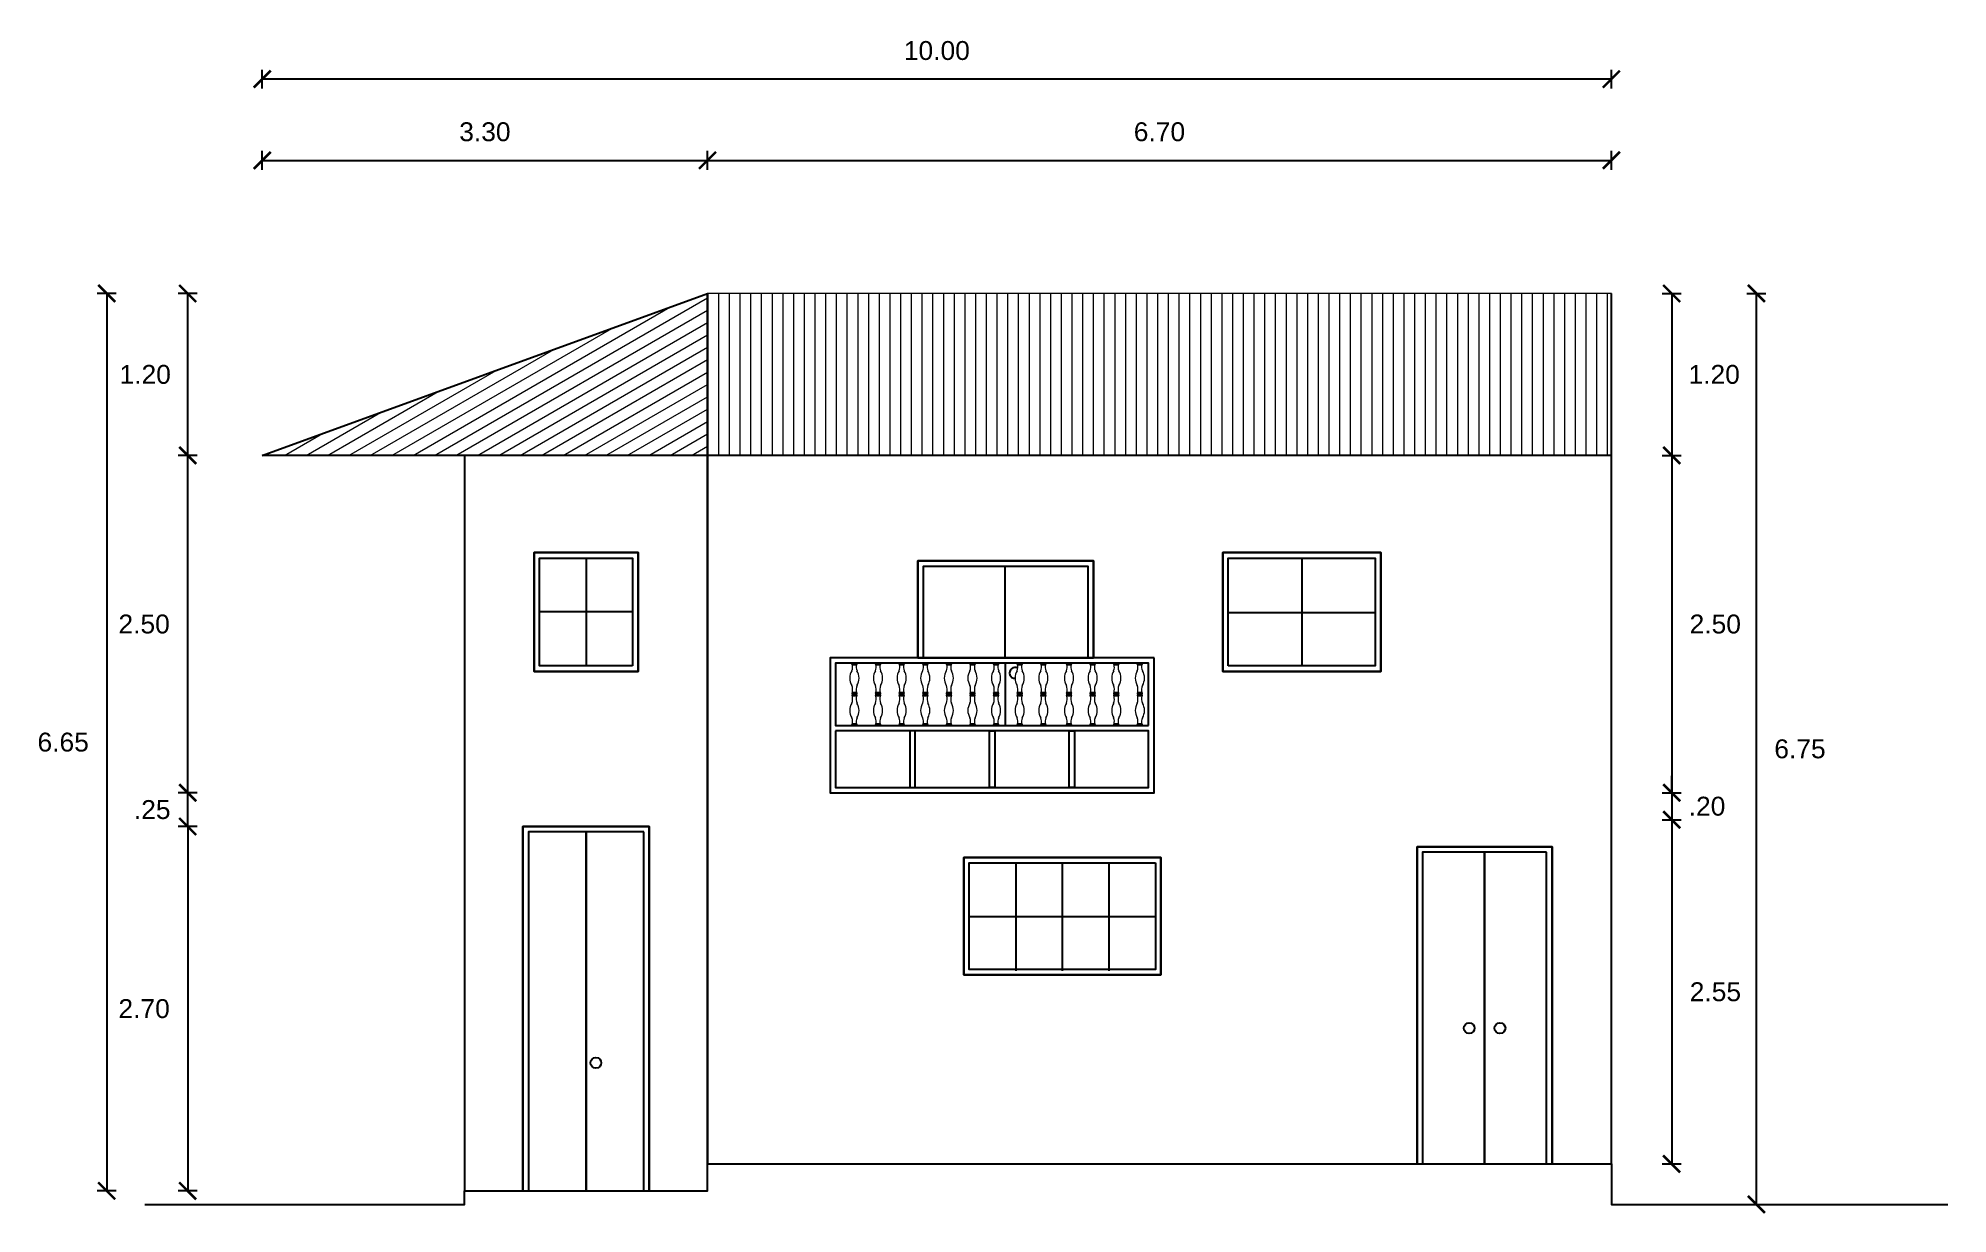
# Model space of a CAD drawing. Header units: millimetres. Extents: x -94.4 to -80.3, y 36 to 44.7.
import ezdxf

# ---------------------------------------------------------------- set-up
doc = ezdxf.new("R2010")
doc.units = ezdxf.units.MM
doc.header["$PDMODE"] = 34
for name, color, linetype in [('A-COTAS', 1, 'Continuous'), ('A-MURO ALTO', 5, 'Continuous'), ('A-PUERTAS', 1, 'Continuous'), ('A-VENTANA', 3, 'Continuous')]:
    doc.layers.add(name, color=color, linetype=linetype)
doc.layers.add('TECHO', color=8, linetype='Continuous', lineweight=0)
doc.styles.add('style1', font='arial.ttf')
doc.dimstyles.new('100E', dxfattribs={"dimscale": 0.07, "dimtxt": 3, "dimasz": 2, "dimexe": 1.25, "dimexo": 2, "dimtad": 2, "dimtih": 1, "dimtoh": 1, "dimzin": 4, "dimdsep": 46, "dimtxsty": 'style1', "dimblk": 'ARCHTICK', "dimcen": 2, "dimclre": 5, "dimclrt": 7, "dimadec": 0, "dimazin": 0, "dimtfac": 1, "dimtmove": 0, "dimatfit": 3, "dimfxl": 1, "dimlwd": -1, "dimlwe": 25, "dimarcsym": 0})

# ---------------------------------------------------------------- blocks, each defined once
blk = doc.blocks.new('_ArchTick')
at = {"color": 0, "linetype": 'ByBlock', "const_width": 0.15}
blk.add_lwpolyline([(-0.5, -0.5), (0.5, 0.5)], dxfattribs=at)
blk = doc.blocks.new('*D15')
at = {"layer": 'A-COTAS', "lineweight": 25, "transparency": 16777216}
for p, q in [((-93.243, 38.836), (-93.383, 38.836)), ((-93.243, 36.136), (-93.383, 36.136))]:
    blk.add_line(p, q, dxfattribs=at)
at = {"layer": 'A-COTAS', "color": 0, "transparency": 16777216}
blk.add_line((-93.313, 38.836), (-93.313, 36.136), dxfattribs=at)
at = {"layer": 'Defpoints', "color": 0, "transparency": 16777216}
for p in [(-92.76, 38.836), (-93.313, 36.136), (-92.76, 36.136)]:
    blk.add_point(p, dxfattribs=at)
at = {"layer": 'A-COTAS', "color": 0, "transparency": 16777216, "xscale": 0.126, "yscale": 0.126, "zscale": 0.126}
for p, rotation in [((-93.313, 38.836), 90), ((-93.313, 36.136), 270)]:
    blk.add_blockref('_ArchTick', p, dxfattribs=dict(at, rotation=rotation))
at = {"layer": 'A-COTAS', "color": 7, "transparency": 16777216, "insert": (-93.636, 37.486), "char_height": 0.14, "attachment_point": 5, "style": 'style1'}
blk.add_mtext('2.70', dxfattribs=at)
blk = doc.blocks.new('*D11')
at = {"layer": 'A-COTAS', "color": 0, "transparency": 16777216}
for p, q in [((-93.313, 39.086), (-93.313, 39.212)), ((-93.313, 38.836), (-93.313, 39.086)), ((-93.313, 38.836), (-93.313, 38.71))]:
    blk.add_line(p, q, dxfattribs=at)
at = {"layer": 'A-COTAS', "lineweight": 25, "transparency": 16777216}
for p, q in [((-93.243, 39.086), (-93.383, 39.086)), ((-93.243, 38.836), (-93.383, 38.836))]:
    blk.add_line(p, q, dxfattribs=at)
at = {"layer": 'Defpoints', "color": 0, "transparency": 16777216}
for p in [(-93.313, 39.086), (-92.76, 39.086), (-92.76, 38.836)]:
    blk.add_point(p, dxfattribs=at)
at = {"layer": 'A-COTAS', "color": 0, "transparency": 16777216, "xscale": 0.126, "yscale": 0.126, "zscale": 0.126}
for p, rotation in [((-93.313, 39.086), 270), ((-93.313, 38.836), 90)]:
    blk.add_blockref('_ArchTick', p, dxfattribs=dict(at, rotation=rotation))
at = {"layer": 'A-COTAS', "color": 7, "transparency": 16777216, "insert": (-93.576, 38.961), "char_height": 0.14, "attachment_point": 5, "style": 'style1'}
blk.add_mtext('.25', dxfattribs=at)
blk = doc.blocks.new('*D12')
at = {"layer": 'A-COTAS', "lineweight": 25, "transparency": 16777216}
for p, q in [((-93.243, 41.586), (-93.383, 41.586)), ((-93.243, 39.086), (-93.383, 39.086))]:
    blk.add_line(p, q, dxfattribs=at)
at = {"layer": 'A-COTAS', "color": 0, "transparency": 16777216}
blk.add_line((-93.313, 39.086), (-93.313, 41.586), dxfattribs=at)
at = {"layer": 'Defpoints', "color": 0, "transparency": 16777216}
for p in [(-93.313, 41.586), (-92.76, 41.586), (-92.76, 39.086)]:
    blk.add_point(p, dxfattribs=at)
at = {"layer": 'A-COTAS', "color": 0, "transparency": 16777216, "xscale": 0.126, "yscale": 0.126, "zscale": 0.126}
for p, rotation in [((-93.313, 41.586), 90), ((-93.313, 39.086), 270)]:
    blk.add_blockref('_ArchTick', p, dxfattribs=dict(at, rotation=rotation))
at = {"layer": 'A-COTAS', "color": 7, "transparency": 16777216, "insert": (-93.636, 40.336), "char_height": 0.14, "attachment_point": 5, "style": 'style1'}
blk.add_mtext('2.50', dxfattribs=at)
blk = doc.blocks.new('*D13')
at = {"layer": 'A-COTAS', "lineweight": 25, "transparency": 16777216}
for p, q in [((-93.243, 42.786), (-93.383, 42.786)), ((-93.243, 41.586), (-93.383, 41.586))]:
    blk.add_line(p, q, dxfattribs=at)
at = {"layer": 'A-COTAS', "color": 0, "transparency": 16777216}
blk.add_line((-93.313, 41.586), (-93.313, 42.786), dxfattribs=at)
at = {"layer": 'Defpoints', "color": 0, "transparency": 16777216}
for p in [(-93.313, 42.786), (-92.755, 42.786), (-92.755, 41.586)]:
    blk.add_point(p, dxfattribs=at)
at = {"layer": 'A-COTAS', "color": 0, "transparency": 16777216, "xscale": 0.126, "yscale": 0.126, "zscale": 0.126}
for p, rotation in [((-93.313, 42.786), 90), ((-93.313, 41.586), 270)]:
    blk.add_blockref('_ArchTick', p, dxfattribs=dict(at, rotation=rotation))
at = {"layer": 'A-COTAS', "color": 7, "transparency": 16777216, "insert": (-93.628, 42.186), "char_height": 0.14, "attachment_point": 5, "style": 'style1'}
blk.add_mtext('1.20', dxfattribs=at)
blk = doc.blocks.new('*D14')
at = {"layer": 'A-COTAS', "lineweight": 25, "transparency": 16777216}
for p, q in [((-81.755, 42.786), (-81.615, 42.786)), ((-81.755, 36.036), (-81.615, 36.036))]:
    blk.add_line(p, q, dxfattribs=at)
at = {"layer": 'A-COTAS', "color": 0, "transparency": 16777216}
blk.add_line((-81.685, 36.036), (-81.685, 42.786), dxfattribs=at)
at = {"layer": 'Defpoints', "color": 0, "transparency": 16777216}
for p in [(-82.435, 42.786), (-81.685, 42.786), (-82.435, 36.036)]:
    blk.add_point(p, dxfattribs=at)
at = {"layer": 'A-COTAS', "color": 0, "transparency": 16777216, "xscale": 0.126, "yscale": 0.126, "zscale": 0.126}
for p, rotation in [((-81.685, 42.786), 90), ((-81.685, 36.036), 270)]:
    blk.add_blockref('_ArchTick', p, dxfattribs=dict(at, rotation=rotation))
at = {"layer": 'A-COTAS', "color": 7, "transparency": 16777216, "insert": (-81.362, 39.411), "char_height": 0.14, "attachment_point": 5, "style": 'style1'}
blk.add_mtext('6.75', dxfattribs=at)
blk = doc.blocks.new('*D16')
at = {"layer": 'A-COTAS', "lineweight": 25, "transparency": 16777216}
for p, q in [((-93.843, 42.786), (-93.983, 42.786)), ((-93.843, 36.136), (-93.983, 36.136))]:
    blk.add_line(p, q, dxfattribs=at)
at = {"layer": 'A-COTAS', "color": 0, "transparency": 16777216}
blk.add_line((-93.913, 42.786), (-93.913, 36.136), dxfattribs=at)
at = {"layer": 'Defpoints', "color": 0, "transparency": 16777216}
for p in [(-93.4, 42.786), (-93.913, 36.136), (-93.4, 36.136)]:
    blk.add_point(p, dxfattribs=at)
at = {"layer": 'A-COTAS', "color": 0, "transparency": 16777216, "xscale": 0.126, "yscale": 0.126, "zscale": 0.126}
for p, rotation in [((-93.913, 42.786), 90), ((-93.913, 36.136), 270)]:
    blk.add_blockref('_ArchTick', p, dxfattribs=dict(at, rotation=rotation))
at = {"layer": 'A-COTAS', "color": 7, "transparency": 16777216, "insert": (-94.236, 39.461), "char_height": 0.14, "attachment_point": 5, "style": 'style1'}
blk.add_mtext('6.65', dxfattribs=at)
blk = doc.blocks.new('*D17')
at = {"layer": 'A-COTAS', "lineweight": 25, "transparency": 16777216}
for p, q in [((-89.46, 43.703), (-89.46, 43.843)), ((-82.76, 43.703), (-82.76, 43.843))]:
    blk.add_line(p, q, dxfattribs=at)
at = {"layer": 'A-COTAS', "color": 0, "transparency": 16777216}
blk.add_line((-89.46, 43.773), (-82.76, 43.773), dxfattribs=at)
at = {"layer": 'Defpoints', "color": 0, "transparency": 16777216}
for p in [(-82.76, 43.773), (-89.46, 42.786), (-82.76, 42.786)]:
    blk.add_point(p, dxfattribs=at)
at = {"layer": 'A-COTAS', "color": 0, "transparency": 16777216, "xscale": 0.126, "yscale": 0.126, "zscale": 0.126, "rotation": 180}
blk.add_blockref('_ArchTick', (-89.46, 43.773), dxfattribs=at)
at = {"layer": 'A-COTAS', "color": 0, "transparency": 16777216, "xscale": 0.126, "yscale": 0.126, "zscale": 0.126}
blk.add_blockref('_ArchTick', (-82.76, 43.773), dxfattribs=at)
at = {"layer": 'A-COTAS', "color": 7, "transparency": 16777216, "insert": (-86.11, 43.984), "char_height": 0.14, "attachment_point": 5, "style": 'style1'}
blk.add_mtext('6.70', dxfattribs=at)
blk = doc.blocks.new('*D18')
at = {"layer": 'A-COTAS', "lineweight": 25, "transparency": 16777216}
for p, q in [((-92.76, 43.703), (-92.76, 43.843)), ((-89.46, 43.703), (-89.46, 43.843))]:
    blk.add_line(p, q, dxfattribs=at)
at = {"layer": 'A-COTAS', "color": 0, "transparency": 16777216}
blk.add_line((-92.76, 43.773), (-89.46, 43.773), dxfattribs=at)
at = {"layer": 'Defpoints', "color": 0, "transparency": 16777216}
for p in [(-89.46, 43.773), (-92.76, 43.291), (-89.46, 43.291)]:
    blk.add_point(p, dxfattribs=at)
at = {"layer": 'A-COTAS', "color": 0, "transparency": 16777216, "xscale": 0.126, "yscale": 0.126, "zscale": 0.126, "rotation": 180}
blk.add_blockref('_ArchTick', (-92.76, 43.773), dxfattribs=at)
at = {"layer": 'A-COTAS', "color": 0, "transparency": 16777216, "xscale": 0.126, "yscale": 0.126, "zscale": 0.126}
blk.add_blockref('_ArchTick', (-89.46, 43.773), dxfattribs=at)
at = {"layer": 'A-COTAS', "color": 7, "transparency": 16777216, "insert": (-91.11, 43.984), "char_height": 0.14, "attachment_point": 5, "style": 'style1'}
blk.add_mtext('3.30', dxfattribs=at)
blk = doc.blocks.new('*D19')
at = {"layer": 'A-COTAS', "lineweight": 25, "transparency": 16777216}
for p, q in [((-82.383, 42.786), (-82.243, 42.786)), ((-82.383, 41.586), (-82.243, 41.586))]:
    blk.add_line(p, q, dxfattribs=at)
at = {"layer": 'A-COTAS', "color": 0, "transparency": 16777216}
blk.add_line((-82.313, 42.786), (-82.313, 41.586), dxfattribs=at)
at = {"layer": 'Defpoints', "color": 0, "transparency": 16777216}
for p in [(-82.796, 42.786), (-82.796, 41.586), (-82.313, 41.586)]:
    blk.add_point(p, dxfattribs=at)
at = {"layer": 'A-COTAS', "color": 0, "transparency": 16777216, "xscale": 0.126, "yscale": 0.126, "zscale": 0.126}
for p, rotation in [((-82.313, 42.786), 90), ((-82.313, 41.586), 270)]:
    blk.add_blockref('_ArchTick', p, dxfattribs=dict(at, rotation=rotation))
at = {"layer": 'A-COTAS', "color": 7, "transparency": 16777216, "insert": (-81.998, 42.186), "char_height": 0.14, "attachment_point": 5, "style": 'style1'}
blk.add_mtext('1.20', dxfattribs=at)
blk = doc.blocks.new('*D20')
at = {"layer": 'A-COTAS', "lineweight": 25, "transparency": 16777216}
for p, q in [((-82.383, 41.586), (-82.243, 41.586)), ((-82.383, 39.086), (-82.243, 39.086))]:
    blk.add_line(p, q, dxfattribs=at)
at = {"layer": 'A-COTAS', "color": 0, "transparency": 16777216}
blk.add_line((-82.313, 41.586), (-82.313, 39.086), dxfattribs=at)
at = {"layer": 'Defpoints', "color": 0, "transparency": 16777216}
for p in [(-82.796, 41.586), (-82.796, 39.086), (-82.313, 39.086)]:
    blk.add_point(p, dxfattribs=at)
at = {"layer": 'A-COTAS', "color": 0, "transparency": 16777216, "xscale": 0.126, "yscale": 0.126, "zscale": 0.126}
for p, rotation in [((-82.313, 41.586), 90), ((-82.313, 39.086), 270)]:
    blk.add_blockref('_ArchTick', p, dxfattribs=dict(at, rotation=rotation))
at = {"layer": 'A-COTAS', "color": 7, "transparency": 16777216, "insert": (-81.99, 40.336), "char_height": 0.14, "attachment_point": 5, "style": 'style1'}
blk.add_mtext('2.50', dxfattribs=at)
blk = doc.blocks.new('*D21')
at = {"layer": 'A-COTAS', "color": 0, "transparency": 16777216}
for p, q in [((-82.313, 39.086), (-82.313, 39.212)), ((-82.313, 39.086), (-82.313, 38.886)), ((-82.313, 38.886), (-82.313, 38.76))]:
    blk.add_line(p, q, dxfattribs=at)
at = {"layer": 'A-COTAS', "lineweight": 25, "transparency": 16777216}
for p, q in [((-82.383, 39.086), (-82.243, 39.086)), ((-82.383, 38.886), (-82.243, 38.886))]:
    blk.add_line(p, q, dxfattribs=at)
at = {"layer": 'Defpoints', "color": 0, "transparency": 16777216}
for p in [(-82.796, 39.086), (-82.796, 38.886), (-82.313, 38.886)]:
    blk.add_point(p, dxfattribs=at)
at = {"layer": 'A-COTAS', "color": 0, "transparency": 16777216, "xscale": 0.126, "yscale": 0.126, "zscale": 0.126}
for p, rotation in [((-82.313, 39.086), 270), ((-82.313, 38.886), 90)]:
    blk.add_blockref('_ArchTick', p, dxfattribs=dict(at, rotation=rotation))
at = {"layer": 'A-COTAS', "color": 7, "transparency": 16777216, "insert": (-82.051, 38.986), "char_height": 0.14, "attachment_point": 5, "style": 'style1'}
blk.add_mtext('.20', dxfattribs=at)
blk = doc.blocks.new('*D22')
at = {"layer": 'A-COTAS', "lineweight": 25, "transparency": 16777216}
for p, q in [((-82.383, 38.886), (-82.243, 38.886)), ((-82.383, 36.336), (-82.243, 36.336))]:
    blk.add_line(p, q, dxfattribs=at)
at = {"layer": 'A-COTAS', "color": 0, "transparency": 16777216}
blk.add_line((-82.313, 38.886), (-82.313, 36.336), dxfattribs=at)
at = {"layer": 'Defpoints', "color": 0, "transparency": 16777216}
for p in [(-82.796, 38.886), (-82.796, 36.336), (-82.313, 36.336)]:
    blk.add_point(p, dxfattribs=at)
at = {"layer": 'A-COTAS', "color": 0, "transparency": 16777216, "xscale": 0.126, "yscale": 0.126, "zscale": 0.126}
for p, rotation in [((-82.313, 38.886), 90), ((-82.313, 36.336), 270)]:
    blk.add_blockref('_ArchTick', p, dxfattribs=dict(at, rotation=rotation))
at = {"layer": 'A-COTAS', "color": 7, "transparency": 16777216, "insert": (-81.989, 37.611), "char_height": 0.14, "attachment_point": 5, "style": 'style1'}
blk.add_mtext('2.55', dxfattribs=at)
blk = doc.blocks.new('*D23')
at = {"layer": 'A-COTAS', "lineweight": 25, "transparency": 16777216}
for p, q in [((-92.76, 44.305), (-92.76, 44.445)), ((-82.76, 44.305), (-82.76, 44.445))]:
    blk.add_line(p, q, dxfattribs=at)
at = {"layer": 'A-COTAS', "color": 0, "transparency": 16777216}
blk.add_line((-82.76, 44.375), (-92.76, 44.375), dxfattribs=at)
at = {"layer": 'Defpoints', "color": 0, "transparency": 16777216}
for p in [(-92.76, 44.375), (-92.76, 43.575), (-82.76, 43.575)]:
    blk.add_point(p, dxfattribs=at)
at = {"layer": 'A-COTAS', "color": 0, "transparency": 16777216, "xscale": 0.126, "yscale": 0.126, "zscale": 0.126, "rotation": 180}
blk.add_blockref('_ArchTick', (-92.76, 44.375), dxfattribs=at)
at = {"layer": 'A-COTAS', "color": 0, "transparency": 16777216, "xscale": 0.126, "yscale": 0.126, "zscale": 0.126}
blk.add_blockref('_ArchTick', (-82.76, 44.375), dxfattribs=at)
at = {"layer": 'A-COTAS', "color": 7, "transparency": 16777216, "insert": (-87.76, 44.586), "char_height": 0.14, "attachment_point": 5, "style": 'style1'}
blk.add_mtext('10.00', dxfattribs=at)

msp = doc.modelspace()

# ---------------------------------------------------------------- hatches: boundary and pattern name
at = {"layer": 'TECHO'}
h = msp.add_hatch(dxfattribs=at)
h.set_pattern_fill('ANSI31,_O', color=8, scale=0.025, angle=345)
h.set_pattern_definition([(30, (0, 0), (-0.0396875, 0.068740766), [])])
h.paths.add_polyline_path([(-89.46, 42.786), (-92.76, 41.586), (-91.26, 41.586), (-89.46, 41.586)])
h = msp.add_hatch(dxfattribs=at)
h.set_pattern_fill('ANSI31,_O', color=8, scale=0.025, angle=45)
h.set_pattern_definition([(90, (0, 0), (-0.079375, 1e-17), [])])
h.paths.add_polyline_path([(-89.46, 42.786), (-89.46, 41.586), (-82.76, 41.586), (-82.76, 42.786)])

# ---------------------------------------------------------------- linework, layer by layer
for points in [[(-92.76, 41.586), (-89.46, 42.786)], [(-82.76, 41.586), (-82.76, 42.786)], [(-91.26, 41.586), (-92.76, 41.586)]]:
    msp.add_lwpolyline(points)
for points in [[(-89.892, 38.836), (-90.828, 38.836), (-90.828, 36.136), (-89.892, 36.136)], [(-86.1, 38.606), (-87.56, 38.606), (-87.56, 37.736), (-86.1, 37.736)], [(-87.56, 37.736), (-87.56, 38.606), (-86.1, 38.606), (-86.1, 37.736)]]:
    msp.add_lwpolyline(points, close=True)
at = {"layer": 'A-COTAS'}
msp.add_lwpolyline([(-93.631, 36.036), (-91.26, 36.036), (-91.26, 36.136), (-89.46, 36.136), (-89.46, 36.336), (-82.76, 36.336), (-82.76, 36.036), (-80.266, 36.036)], dxfattribs=at)
for centre in [(-83.814, 37.342), (-83.586, 37.342)]:
    msp.add_circle(centre, 0.04, dxfattribs=at)
at = {"layer": 'A-MURO ALTO'}
for points in [[(-89.46, 41.586), (-91.26, 41.586), (-91.26, 36.136), (-90.828, 36.136), (-90.828, 38.836), (-89.892, 38.836), (-89.892, 36.136), (-89.46, 36.136)], [(-82.76, 41.586), (-89.46, 41.586), (-89.46, 36.336), (-84.2, 36.336), (-84.2, 38.686), (-83.2, 38.686), (-83.2, 36.336), (-82.76, 36.336)]]:
    msp.add_lwpolyline(points, close=True, dxfattribs=at)
at = {"layer": 'A-PUERTAS', "lineweight": 0}
for p, q in [((-88.386, 40.035), (-88.355, 40.035)), ((-88.355, 40.035), (-88.386, 40.035)), ((-88.211, 40.035), (-88.18, 40.035)), ((-88.18, 40.035), (-88.211, 40.035)), ((-88.036, 40.035), (-88.005, 40.035)), ((-88.005, 40.035), (-88.036, 40.035)), ((-87.861, 40.035), (-87.83, 40.035)), ((-87.83, 40.035), (-87.861, 40.035)), ((-87.686, 40.035), (-87.655, 40.035)), ((-87.655, 40.035), (-87.686, 40.035)), ((-87.511, 40.035), (-87.48, 40.035)), ((-87.48, 40.035), (-87.511, 40.035)), ((-87.336, 40.035), (-87.305, 40.035)), ((-87.305, 40.035), (-87.336, 40.035)), ((-87.161, 40.035), (-87.13, 40.035)), ((-87.13, 40.035), (-87.161, 40.035)), ((-86.986, 40.035), (-86.955, 40.035)), ((-86.955, 40.035), (-86.986, 40.035)), ((-86.796, 40.035), (-86.765, 40.035)), ((-86.765, 40.035), (-86.796, 40.035)), ((-86.621, 40.035), (-86.59, 40.035)), ((-86.59, 40.035), (-86.621, 40.035)), ((-86.446, 40.035), (-86.415, 40.035)), ((-86.415, 40.035), (-86.446, 40.035)), ((-86.271, 40.035), (-86.24, 40.035)), ((-86.24, 40.035), (-86.271, 40.035)), ((-88.355, 39.829), (-88.386, 39.829)), ((-88.355, 39.829), (-88.386, 39.829)), ((-88.386, 39.819), (-88.355, 39.819)), ((-88.355, 39.819), (-88.386, 39.819)), ((-88.386, 39.819), (-88.355, 39.819)), ((-88.355, 39.819), (-88.386, 39.819)), ((-88.386, 39.813), (-88.355, 39.813)), ((-88.355, 39.813), (-88.386, 39.813)), ((-88.386, 39.813), (-88.355, 39.813)), ((-88.355, 39.813), (-88.386, 39.813)), ((-88.355, 39.803), (-88.386, 39.803)), ((-88.355, 39.803), (-88.386, 39.803)), ((-88.18, 39.829), (-88.211, 39.829)), ((-88.18, 39.829), (-88.211, 39.829)), ((-88.211, 39.819), (-88.18, 39.819)), ((-88.18, 39.819), (-88.211, 39.819)), ((-88.211, 39.819), (-88.18, 39.819)), ((-88.18, 39.819), (-88.211, 39.819)), ((-88.211, 39.813), (-88.18, 39.813)), ((-88.18, 39.813), (-88.211, 39.813)), ((-88.211, 39.813), (-88.18, 39.813)), ((-88.18, 39.813), (-88.211, 39.813)), ((-88.18, 39.803), (-88.211, 39.803)), ((-88.18, 39.803), (-88.211, 39.803)), ((-88.005, 39.829), (-88.036, 39.829)), ((-88.005, 39.829), (-88.036, 39.829)), ((-88.036, 39.819), (-88.005, 39.819)), ((-88.005, 39.819), (-88.036, 39.819)), ((-88.036, 39.819), (-88.005, 39.819)), ((-88.005, 39.819), (-88.036, 39.819)), ((-88.036, 39.813), (-88.005, 39.813)), ((-88.005, 39.813), (-88.036, 39.813)), ((-88.036, 39.813), (-88.005, 39.813)), ((-88.005, 39.813), (-88.036, 39.813)), ((-88.005, 39.803), (-88.036, 39.803)), ((-88.005, 39.803), (-88.036, 39.803)), ((-87.83, 39.829), (-87.861, 39.829)), ((-87.83, 39.829), (-87.861, 39.829)), ((-87.861, 39.819), (-87.83, 39.819)), ((-87.83, 39.819), (-87.861, 39.819)), ((-87.861, 39.819), (-87.83, 39.819)), ((-87.83, 39.819), (-87.861, 39.819)), ((-87.861, 39.813), (-87.83, 39.813)), ((-87.83, 39.813), (-87.861, 39.813)), ((-87.861, 39.813), (-87.83, 39.813)), ((-87.83, 39.813), (-87.861, 39.813)), ((-87.83, 39.803), (-87.861, 39.803)), ((-87.83, 39.803), (-87.861, 39.803)), ((-87.655, 39.829), (-87.686, 39.829)), ((-87.655, 39.829), (-87.686, 39.829)), ((-87.686, 39.819), (-87.655, 39.819)), ((-87.655, 39.819), (-87.686, 39.819)), ((-87.686, 39.819), (-87.655, 39.819)), ((-87.655, 39.819), (-87.686, 39.819)), ((-87.686, 39.813), (-87.655, 39.813)), ((-87.655, 39.813), (-87.686, 39.813)), ((-87.686, 39.813), (-87.655, 39.813)), ((-87.655, 39.813), (-87.686, 39.813)), ((-87.655, 39.803), (-87.686, 39.803)), ((-87.655, 39.803), (-87.686, 39.803)), ((-87.48, 39.829), (-87.511, 39.829)), ((-87.48, 39.829), (-87.511, 39.829)), ((-87.511, 39.819), (-87.48, 39.819)), ((-87.48, 39.819), (-87.511, 39.819)), ((-87.511, 39.819), (-87.48, 39.819)), ((-87.48, 39.819), (-87.511, 39.819)), ((-87.511, 39.813), (-87.48, 39.813)), ((-87.48, 39.813), (-87.511, 39.813)), ((-87.511, 39.813), (-87.48, 39.813)), ((-87.48, 39.813), (-87.511, 39.813)), ((-87.48, 39.803), (-87.511, 39.803)), ((-87.48, 39.803), (-87.511, 39.803)), ((-87.305, 39.829), (-87.336, 39.829)), ((-87.305, 39.829), (-87.336, 39.829)), ((-87.336, 39.819), (-87.305, 39.819)), ((-87.305, 39.819), (-87.336, 39.819)), ((-87.336, 39.819), (-87.305, 39.819)), ((-87.305, 39.819), (-87.336, 39.819)), ((-87.336, 39.813), (-87.305, 39.813)), ((-87.305, 39.813), (-87.336, 39.813)), ((-87.336, 39.813), (-87.305, 39.813)), ((-87.305, 39.813), (-87.336, 39.813)), ((-87.305, 39.803), (-87.336, 39.803)), ((-87.305, 39.803), (-87.336, 39.803)), ((-87.13, 39.829), (-87.161, 39.829)), ((-87.13, 39.829), (-87.161, 39.829)), ((-87.161, 39.819), (-87.13, 39.819)), ((-87.13, 39.819), (-87.161, 39.819)), ((-87.161, 39.819), (-87.13, 39.819)), ((-87.13, 39.819), (-87.161, 39.819)), ((-87.161, 39.813), (-87.13, 39.813)), ((-87.13, 39.813), (-87.161, 39.813)), ((-87.161, 39.813), (-87.13, 39.813)), ((-87.13, 39.813), (-87.161, 39.813)), ((-87.13, 39.803), (-87.161, 39.803)), ((-87.13, 39.803), (-87.161, 39.803)), ((-86.955, 39.829), (-86.986, 39.829)), ((-86.955, 39.829), (-86.986, 39.829)), ((-86.986, 39.819), (-86.955, 39.819)), ((-86.955, 39.819), (-86.986, 39.819)), ((-86.986, 39.819), (-86.955, 39.819)), ((-86.955, 39.819), (-86.986, 39.819)), ((-86.986, 39.813), (-86.955, 39.813)), ((-86.955, 39.813), (-86.986, 39.813)), ((-86.986, 39.813), (-86.955, 39.813)), ((-86.955, 39.813), (-86.986, 39.813)), ((-86.955, 39.803), (-86.986, 39.803)), ((-86.955, 39.803), (-86.986, 39.803)), ((-86.765, 39.829), (-86.796, 39.829)), ((-86.765, 39.829), (-86.796, 39.829)), ((-86.796, 39.819), (-86.765, 39.819)), ((-86.765, 39.819), (-86.796, 39.819)), ((-86.796, 39.819), (-86.765, 39.819)), ((-86.765, 39.819), (-86.796, 39.819)), ((-86.796, 39.813), (-86.765, 39.813)), ((-86.765, 39.813), (-86.796, 39.813)), ((-86.796, 39.813), (-86.765, 39.813)), ((-86.765, 39.813), (-86.796, 39.813)), ((-86.765, 39.803), (-86.796, 39.803)), ((-86.765, 39.803), (-86.796, 39.803)), ((-86.59, 39.829), (-86.621, 39.829)), ((-86.59, 39.829), (-86.621, 39.829)), ((-86.621, 39.819), (-86.59, 39.819)), ((-86.59, 39.819), (-86.621, 39.819)), ((-86.621, 39.819), (-86.59, 39.819)), ((-86.59, 39.819), (-86.621, 39.819)), ((-86.621, 39.813), (-86.59, 39.813)), ((-86.59, 39.813), (-86.621, 39.813)), ((-86.621, 39.813), (-86.59, 39.813)), ((-86.59, 39.813), (-86.621, 39.813)), ((-86.59, 39.803), (-86.621, 39.803)), ((-86.59, 39.803), (-86.621, 39.803)), ((-86.415, 39.829), (-86.446, 39.829)), ((-86.415, 39.829), (-86.446, 39.829)), ((-86.446, 39.819), (-86.415, 39.819)), ((-86.415, 39.819), (-86.446, 39.819)), ((-86.446, 39.819), (-86.415, 39.819)), ((-86.415, 39.819), (-86.446, 39.819)), ((-86.446, 39.813), (-86.415, 39.813)), ((-86.415, 39.813), (-86.446, 39.813)), ((-86.446, 39.813), (-86.415, 39.813)), ((-86.415, 39.813), (-86.446, 39.813)), ((-86.415, 39.803), (-86.446, 39.803)), ((-86.415, 39.803), (-86.446, 39.803)), ((-86.24, 39.829), (-86.271, 39.829)), ((-86.24, 39.829), (-86.271, 39.829)), ((-86.271, 39.819), (-86.24, 39.819)), ((-86.24, 39.819), (-86.271, 39.819)), ((-86.271, 39.819), (-86.24, 39.819)), ((-86.24, 39.819), (-86.271, 39.819)), ((-86.271, 39.813), (-86.24, 39.813)), ((-86.24, 39.813), (-86.271, 39.813)), ((-86.271, 39.813), (-86.24, 39.813)), ((-86.24, 39.813), (-86.271, 39.813)), ((-86.24, 39.803), (-86.271, 39.803)), ((-86.24, 39.803), (-86.271, 39.803)), ((-88.386, 39.597), (-88.355, 39.597)), ((-88.355, 39.597), (-88.386, 39.597)), ((-88.211, 39.597), (-88.18, 39.597)), ((-88.18, 39.597), (-88.211, 39.597)), ((-88.036, 39.597), (-88.005, 39.597)), ((-88.005, 39.597), (-88.036, 39.597)), ((-87.861, 39.597), (-87.83, 39.597)), ((-87.83, 39.597), (-87.861, 39.597)), ((-87.686, 39.597), (-87.655, 39.597)), ((-87.655, 39.597), (-87.686, 39.597)), ((-87.511, 39.597), (-87.48, 39.597)), ((-87.48, 39.597), (-87.511, 39.597)), ((-87.336, 39.597), (-87.305, 39.597)), ((-87.305, 39.597), (-87.336, 39.597)), ((-87.161, 39.597), (-87.13, 39.597)), ((-87.13, 39.597), (-87.161, 39.597)), ((-86.986, 39.597), (-86.955, 39.597)), ((-86.955, 39.597), (-86.986, 39.597)), ((-86.796, 39.597), (-86.765, 39.597)), ((-86.765, 39.597), (-86.796, 39.597)), ((-86.621, 39.597), (-86.59, 39.597)), ((-86.59, 39.597), (-86.621, 39.597)), ((-86.446, 39.597), (-86.415, 39.597)), ((-86.415, 39.597), (-86.446, 39.597)), ((-86.271, 39.597), (-86.24, 39.597)), ((-86.24, 39.597), (-86.271, 39.597))]:
    msp.add_line(p, q, dxfattribs=at)
at = {"layer": 'A-PUERTAS'}
for points in [[(-86.6, 40.806), (-87.9, 40.806), (-87.9, 40.086), (-86.6, 40.086)], [(-86.6, 40.086), (-87.9, 40.086), (-87.9, 40.806), (-86.6, 40.806)], [(-86.64, 40.086), (-87.86, 40.086), (-87.86, 40.766), (-86.64, 40.766)], [(-86.15, 40.086), (-88.55, 40.086), (-88.55, 39.086), (-86.15, 39.086)], [(-86.19, 39.586), (-86.19, 40.046), (-88.51, 40.046), (-88.51, 39.586)], [(-88.51, 39.546), (-88.51, 39.126), (-86.19, 39.126), (-86.19, 39.546)], [(-87.96, 39.126), (-87.92, 39.126), (-87.92, 39.546), (-87.96, 39.546)], [(-87.33, 39.126), (-87.37, 39.126), (-87.37, 39.546), (-87.33, 39.546)], [(-86.74, 39.126), (-86.78, 39.126), (-86.78, 39.546), (-86.74, 39.546)], [(-89.892, 38.836), (-90.828, 38.836), (-90.828, 36.136), (-89.892, 36.136)], [(-89.932, 38.796), (-90.788, 38.796), (-90.788, 36.136), (-89.932, 36.136)], [(-90.36, 38.796), (-90.788, 38.796), (-90.788, 36.136), (-90.36, 36.136)], [(-89.932, 38.796), (-90.36, 38.796), (-90.36, 36.136), (-89.932, 36.136)], [(-83.2, 38.686), (-84.2, 38.686), (-84.2, 36.336), (-83.2, 36.336)], [(-83.24, 38.646), (-84.16, 38.646), (-84.16, 36.336), (-83.24, 36.336)], [(-83.7, 38.646), (-84.16, 38.646), (-84.16, 36.336), (-83.7, 36.336)], [(-83.24, 38.646), (-83.7, 38.646), (-83.7, 36.336), (-83.24, 36.336)]]:
    msp.add_lwpolyline(points, close=True, dxfattribs=at)
for points in [[(-87.253, 40.086), (-87.253, 40.766)], [(-87.253, 40.046), (-87.253, 39.586)]]:
    msp.add_lwpolyline(points, dxfattribs=at)
at = {"layer": 'A-PUERTAS', "lineweight": 0}
for points in [[(-88.355, 40.046), (-88.386, 40.046, 1), (-88.386, 40.035), (-88.355, 40.035, 1)], [(-88.18, 40.046), (-88.211, 40.046, 1), (-88.211, 40.035), (-88.18, 40.035, 1)], [(-88.005, 40.046), (-88.036, 40.046, 1), (-88.036, 40.035), (-88.005, 40.035, 1)], [(-87.83, 40.046), (-87.861, 40.046, 1), (-87.861, 40.035), (-87.83, 40.035, 1)], [(-87.655, 40.046), (-87.686, 40.046, 1), (-87.686, 40.035), (-87.655, 40.035, 1)], [(-87.48, 40.046), (-87.511, 40.046, 1), (-87.511, 40.035), (-87.48, 40.035, 1)], [(-87.305, 40.046), (-87.336, 40.046, 1), (-87.336, 40.035), (-87.305, 40.035, 1)], [(-87.13, 40.046), (-87.161, 40.046, 1), (-87.161, 40.035), (-87.13, 40.035, 1)], [(-86.955, 40.046), (-86.986, 40.046, 1), (-86.986, 40.035), (-86.955, 40.035, 1)], [(-86.765, 40.046), (-86.796, 40.046, 1), (-86.796, 40.035), (-86.765, 40.035, 1)], [(-86.59, 40.046), (-86.621, 40.046, 1), (-86.621, 40.035), (-86.59, 40.035, 1)], [(-86.415, 40.046), (-86.446, 40.046, 1), (-86.446, 40.035), (-86.415, 40.035, 1)], [(-86.24, 40.046), (-86.271, 40.046, 1), (-86.271, 40.035), (-86.24, 40.035, 1)], [(-88.355, 39.597), (-88.386, 39.597, 1), (-88.386, 39.586), (-88.355, 39.586, 1)], [(-88.18, 39.597), (-88.211, 39.597, 1), (-88.211, 39.586), (-88.18, 39.586, 1)], [(-88.005, 39.597), (-88.036, 39.597, 1), (-88.036, 39.586), (-88.005, 39.586, 1)], [(-87.83, 39.597), (-87.861, 39.597, 1), (-87.861, 39.586), (-87.83, 39.586, 1)], [(-87.655, 39.597), (-87.686, 39.597, 1), (-87.686, 39.586), (-87.655, 39.586, 1)], [(-87.48, 39.597), (-87.511, 39.597, 1), (-87.511, 39.586), (-87.48, 39.586, 1)], [(-87.305, 39.597), (-87.336, 39.597, 1), (-87.336, 39.586), (-87.305, 39.586, 1)], [(-87.13, 39.597), (-87.161, 39.597, 1), (-87.161, 39.586), (-87.13, 39.586, 1)], [(-86.955, 39.597), (-86.986, 39.597, 1), (-86.986, 39.586), (-86.955, 39.586, 1)], [(-86.765, 39.597), (-86.796, 39.597, 1), (-86.796, 39.586), (-86.765, 39.586, 1)], [(-86.59, 39.597), (-86.621, 39.597, 1), (-86.621, 39.586), (-86.59, 39.586, 1)], [(-86.415, 39.597), (-86.446, 39.597, 1), (-86.446, 39.586), (-86.415, 39.586, 1)], [(-86.24, 39.597), (-86.271, 39.597, 1), (-86.271, 39.586), (-86.24, 39.586, 1)]]:
    msp.add_lwpolyline(points, format="xyb", close=True, dxfattribs=at)
for points in [[(-88.355, 39.819), (-88.386, 39.819), (-88.386, 39.813), (-88.355, 39.813)], [(-88.18, 39.819), (-88.211, 39.819), (-88.211, 39.813), (-88.18, 39.813)], [(-88.005, 39.819), (-88.036, 39.819), (-88.036, 39.813), (-88.005, 39.813)], [(-87.83, 39.819), (-87.861, 39.819), (-87.861, 39.813), (-87.83, 39.813)], [(-87.655, 39.819), (-87.686, 39.819), (-87.686, 39.813), (-87.655, 39.813)], [(-87.48, 39.819), (-87.511, 39.819), (-87.511, 39.813), (-87.48, 39.813)], [(-87.305, 39.819), (-87.336, 39.819), (-87.336, 39.813), (-87.305, 39.813)], [(-87.13, 39.819), (-87.161, 39.819), (-87.161, 39.813), (-87.13, 39.813)], [(-86.955, 39.819), (-86.986, 39.819), (-86.986, 39.813), (-86.955, 39.813)], [(-86.765, 39.819), (-86.796, 39.819), (-86.796, 39.813), (-86.765, 39.813)], [(-86.59, 39.819), (-86.621, 39.819), (-86.621, 39.813), (-86.59, 39.813)], [(-86.415, 39.819), (-86.446, 39.819), (-86.446, 39.813), (-86.415, 39.813)], [(-86.24, 39.819), (-86.271, 39.819), (-86.271, 39.813), (-86.24, 39.813)]]:
    msp.add_lwpolyline(points, close=True, dxfattribs=at)
for centre, radius, start, end in [((-88.296, 39.936), 0.109, 149.7217, 210.2783), ((-88.454, 40.018), 0.0699, 337.1687, 14.2516), ((-88.287, 40.018), 0.0701, 165.7998, 202.7799), ((-88.446, 39.936), 0.109, 329.7217, 30.2783), ((-88.121, 39.936), 0.109, 149.7217, 210.2783), ((-88.279, 40.018), 0.0699, 337.1687, 14.2516), ((-88.112, 40.018), 0.0701, 165.7998, 202.7799), ((-88.271, 39.936), 0.109, 329.7217, 30.2783), ((-87.946, 39.936), 0.109, 149.7217, 210.2783), ((-88.104, 40.018), 0.0699, 337.1687, 14.2516), ((-87.937, 40.018), 0.0701, 165.7998, 202.7799), ((-88.096, 39.936), 0.109, 329.7217, 30.2783), ((-87.771, 39.936), 0.109, 149.7217, 210.2783), ((-87.929, 40.018), 0.0699, 337.1687, 14.2516), ((-87.762, 40.018), 0.0701, 165.7998, 202.7799), ((-87.921, 39.936), 0.109, 329.7217, 30.2783), ((-87.596, 39.936), 0.109, 149.7217, 210.2783), ((-87.754, 40.018), 0.0699, 337.1687, 14.2516), ((-87.587, 40.018), 0.0701, 165.7998, 202.7799), ((-87.746, 39.936), 0.109, 329.7217, 30.2783), ((-87.421, 39.936), 0.109, 149.7217, 210.2783), ((-87.579, 40.018), 0.0699, 337.1687, 14.2516), ((-87.412, 40.018), 0.0701, 165.7998, 202.7799), ((-87.571, 39.936), 0.109, 329.7217, 30.2783), ((-87.246, 39.936), 0.109, 149.7217, 210.2783), ((-87.404, 40.018), 0.0699, 337.1687, 14.2516), ((-87.237, 40.018), 0.0701, 165.7998, 202.7799), ((-87.396, 39.936), 0.109, 329.7217, 30.2783), ((-87.071, 39.936), 0.109, 149.7217, 210.2783), ((-87.229, 40.018), 0.0699, 337.1687, 14.2516), ((-87.062, 40.018), 0.0701, 165.7998, 202.7799), ((-87.221, 39.936), 0.109, 329.7217, 30.2783), ((-86.896, 39.936), 0.109, 149.7217, 210.2783), ((-87.054, 40.018), 0.0699, 337.1687, 14.2516), ((-86.887, 40.018), 0.0701, 165.7998, 202.7799), ((-87.046, 39.936), 0.109, 329.7217, 30.2783), ((-86.705, 39.936), 0.109, 149.7217, 210.2783), ((-86.864, 40.018), 0.0699, 337.1687, 14.2516), ((-86.697, 40.018), 0.0701, 165.7998, 202.7799), ((-86.855, 39.936), 0.109, 329.7217, 30.2783), ((-86.53, 39.936), 0.109, 149.7217, 210.2783), ((-86.689, 40.018), 0.0699, 337.1687, 14.2516), ((-86.522, 40.018), 0.0701, 165.7998, 202.7799), ((-86.68, 39.936), 0.109, 329.7217, 30.2783), ((-86.355, 39.936), 0.109, 149.7217, 210.2783), ((-86.514, 40.018), 0.0699, 337.1687, 14.2516), ((-86.347, 40.018), 0.0701, 165.7998, 202.7799), ((-86.505, 39.936), 0.109, 329.7217, 30.2783), ((-86.18, 39.936), 0.109, 149.7217, 210.2783), ((-86.339, 40.018), 0.0699, 337.1687, 14.2516), ((-86.172, 40.018), 0.0701, 165.7998, 202.7799), ((-86.33, 39.936), 0.109, 329.7217, 30.2783), ((-88.386, 39.824), 0.00529, 90, 270), ((-88.386, 39.824), 0.00529, 90, 270), ((-88.386, 39.808), 0.00529, 90, 270), ((-88.386, 39.808), 0.00529, 90, 270), ((-88.479, 39.849), 0.0949, 347.772, 19.5647), ((-88.479, 39.783), 0.0949, 340.4353, 12.228), ((-88.262, 39.849), 0.0952, 160.4796, 192.1837), ((-88.262, 39.783), 0.0952, 167.8163, 199.5204), ((-88.355, 39.824), 0.00529, 270, 90), ((-88.355, 39.824), 0.00529, 270, 90), ((-88.355, 39.808), 0.00529, 270, 90), ((-88.355, 39.808), 0.00529, 270, 90), ((-88.211, 39.824), 0.00529, 90, 270), ((-88.211, 39.824), 0.00529, 90, 270), ((-88.211, 39.808), 0.00529, 90, 270), ((-88.211, 39.808), 0.00529, 90, 270), ((-88.304, 39.849), 0.0949, 347.772, 19.5647), ((-88.304, 39.783), 0.0949, 340.4353, 12.228), ((-88.087, 39.849), 0.0952, 160.4796, 192.1837), ((-88.087, 39.783), 0.0952, 167.8163, 199.5204), ((-88.18, 39.824), 0.00529, 270, 90), ((-88.18, 39.824), 0.00529, 270, 90), ((-88.18, 39.808), 0.00529, 270, 90), ((-88.18, 39.808), 0.00529, 270, 90), ((-88.036, 39.824), 0.00529, 90, 270), ((-88.036, 39.824), 0.00529, 90, 270), ((-88.036, 39.808), 0.00529, 90, 270), ((-88.036, 39.808), 0.00529, 90, 270), ((-88.129, 39.849), 0.0949, 347.772, 19.5647), ((-88.129, 39.783), 0.0949, 340.4353, 12.228), ((-87.912, 39.849), 0.0952, 160.4796, 192.1837), ((-87.912, 39.783), 0.0952, 167.8163, 199.5204), ((-88.005, 39.824), 0.00529, 270, 90), ((-88.005, 39.824), 0.00529, 270, 90), ((-88.005, 39.808), 0.00529, 270, 90), ((-88.005, 39.808), 0.00529, 270, 90), ((-87.861, 39.824), 0.00529, 90, 270), ((-87.861, 39.824), 0.00529, 90, 270), ((-87.861, 39.808), 0.00529, 90, 270), ((-87.861, 39.808), 0.00529, 90, 270), ((-87.954, 39.849), 0.0949, 347.772, 19.5647), ((-87.954, 39.783), 0.0949, 340.4353, 12.228), ((-87.737, 39.849), 0.0952, 160.4796, 192.1837), ((-87.737, 39.783), 0.0952, 167.8163, 199.5204), ((-87.83, 39.824), 0.00529, 270, 90), ((-87.83, 39.824), 0.00529, 270, 90), ((-87.83, 39.808), 0.00529, 270, 90), ((-87.83, 39.808), 0.00529, 270, 90), ((-87.686, 39.824), 0.00529, 90, 270), ((-87.686, 39.824), 0.00529, 90, 270), ((-87.686, 39.808), 0.00529, 90, 270), ((-87.686, 39.808), 0.00529, 90, 270), ((-87.779, 39.849), 0.0949, 347.772, 19.5647), ((-87.779, 39.783), 0.0949, 340.4353, 12.228), ((-87.562, 39.849), 0.0952, 160.4796, 192.1837), ((-87.562, 39.783), 0.0952, 167.8163, 199.5204), ((-87.655, 39.824), 0.00529, 270, 90), ((-87.655, 39.824), 0.00529, 270, 90), ((-87.655, 39.808), 0.00529, 270, 90), ((-87.655, 39.808), 0.00529, 270, 90), ((-87.511, 39.824), 0.00529, 90, 270), ((-87.511, 39.824), 0.00529, 90, 270), ((-87.511, 39.808), 0.00529, 90, 270), ((-87.511, 39.808), 0.00529, 90, 270), ((-87.604, 39.849), 0.0949, 347.772, 19.5647), ((-87.604, 39.783), 0.0949, 340.4353, 12.228), ((-87.387, 39.849), 0.0952, 160.4796, 192.1837), ((-87.387, 39.783), 0.0952, 167.8163, 199.5204), ((-87.48, 39.824), 0.00529, 270, 90), ((-87.48, 39.824), 0.00529, 270, 90), ((-87.48, 39.808), 0.00529, 270, 90), ((-87.48, 39.808), 0.00529, 270, 90), ((-87.336, 39.824), 0.00529, 90, 270), ((-87.336, 39.824), 0.00529, 90, 270), ((-87.336, 39.808), 0.00529, 90, 270), ((-87.336, 39.808), 0.00529, 90, 270), ((-87.429, 39.849), 0.0949, 347.772, 19.5647), ((-87.429, 39.783), 0.0949, 340.4353, 12.228), ((-87.212, 39.849), 0.0952, 160.4796, 192.1837), ((-87.212, 39.783), 0.0952, 167.8163, 199.5204), ((-87.305, 39.824), 0.00529, 270, 90), ((-87.305, 39.824), 0.00529, 270, 90), ((-87.305, 39.808), 0.00529, 270, 90), ((-87.305, 39.808), 0.00529, 270, 90), ((-87.161, 39.824), 0.00529, 90, 270), ((-87.161, 39.824), 0.00529, 90, 270), ((-87.161, 39.808), 0.00529, 90, 270), ((-87.161, 39.808), 0.00529, 90, 270), ((-87.254, 39.849), 0.0949, 347.772, 19.5647), ((-87.254, 39.783), 0.0949, 340.4353, 12.228), ((-87.037, 39.849), 0.0952, 160.4796, 192.1837), ((-87.037, 39.783), 0.0952, 167.8163, 199.5204), ((-87.13, 39.824), 0.00529, 270, 90), ((-87.13, 39.824), 0.00529, 270, 90), ((-87.13, 39.808), 0.00529, 270, 90), ((-87.13, 39.808), 0.00529, 270, 90), ((-86.986, 39.824), 0.00529, 90, 270), ((-86.986, 39.824), 0.00529, 90, 270), ((-86.986, 39.808), 0.00529, 90, 270), ((-86.986, 39.808), 0.00529, 90, 270), ((-87.079, 39.849), 0.0949, 347.772, 19.5647), ((-87.079, 39.783), 0.0949, 340.4353, 12.228), ((-86.862, 39.849), 0.0952, 160.4796, 192.1837), ((-86.862, 39.783), 0.0952, 167.8163, 199.5204), ((-86.955, 39.824), 0.00529, 270, 90), ((-86.955, 39.824), 0.00529, 270, 90), ((-86.955, 39.808), 0.00529, 270, 90), ((-86.955, 39.808), 0.00529, 270, 90), ((-86.796, 39.824), 0.00529, 90, 270), ((-86.796, 39.824), 0.00529, 90, 270), ((-86.796, 39.808), 0.00529, 90, 270), ((-86.796, 39.808), 0.00529, 90, 270), ((-86.889, 39.849), 0.0949, 347.772, 19.5647), ((-86.889, 39.783), 0.0949, 340.4353, 12.228), ((-86.672, 39.849), 0.0952, 160.4796, 192.1837), ((-86.672, 39.783), 0.0952, 167.8163, 199.5204), ((-86.765, 39.824), 0.00529, 270, 90), ((-86.765, 39.824), 0.00529, 270, 90), ((-86.765, 39.808), 0.00529, 270, 90), ((-86.765, 39.808), 0.00529, 270, 90), ((-86.621, 39.824), 0.00529, 90, 270), ((-86.621, 39.824), 0.00529, 90, 270), ((-86.621, 39.808), 0.00529, 90, 270), ((-86.621, 39.808), 0.00529, 90, 270), ((-86.714, 39.849), 0.0949, 347.772, 19.5647), ((-86.714, 39.783), 0.0949, 340.4353, 12.228), ((-86.497, 39.849), 0.0952, 160.4796, 192.1837), ((-86.497, 39.783), 0.0952, 167.8163, 199.5204), ((-86.59, 39.824), 0.00529, 270, 90), ((-86.59, 39.824), 0.00529, 270, 90), ((-86.59, 39.808), 0.00529, 270, 90), ((-86.59, 39.808), 0.00529, 270, 90), ((-86.446, 39.824), 0.00529, 90, 270), ((-86.446, 39.824), 0.00529, 90, 270), ((-86.446, 39.808), 0.00529, 90, 270), ((-86.446, 39.808), 0.00529, 90, 270), ((-86.539, 39.849), 0.0949, 347.772, 19.5647), ((-86.539, 39.783), 0.0949, 340.4353, 12.228), ((-86.322, 39.849), 0.0952, 160.4796, 192.1837), ((-86.322, 39.783), 0.0952, 167.8163, 199.5204), ((-86.415, 39.824), 0.00529, 270, 90), ((-86.415, 39.824), 0.00529, 270, 90), ((-86.415, 39.808), 0.00529, 270, 90), ((-86.415, 39.808), 0.00529, 270, 90), ((-86.271, 39.824), 0.00529, 90, 270), ((-86.271, 39.824), 0.00529, 90, 270), ((-86.271, 39.808), 0.00529, 90, 270), ((-86.271, 39.808), 0.00529, 90, 270), ((-86.364, 39.849), 0.0949, 347.772, 19.5647), ((-86.364, 39.783), 0.0949, 340.4353, 12.228), ((-86.147, 39.849), 0.0952, 160.4796, 192.1837), ((-86.147, 39.783), 0.0952, 167.8163, 199.5204), ((-86.24, 39.824), 0.00529, 270, 90), ((-86.24, 39.824), 0.00529, 270, 90), ((-86.24, 39.808), 0.00529, 270, 90), ((-86.24, 39.808), 0.00529, 270, 90), ((-88.296, 39.696), 0.109, 149.7217, 210.2783), ((-88.454, 39.614), 0.0699, 345.7484, 22.8313), ((-88.287, 39.614), 0.0701, 157.2201, 194.2002), ((-88.446, 39.696), 0.109, 329.7217, 30.2783), ((-88.121, 39.696), 0.109, 149.7217, 210.2783), ((-88.279, 39.614), 0.0699, 345.7484, 22.8313), ((-88.112, 39.614), 0.0701, 157.2201, 194.2002), ((-88.271, 39.696), 0.109, 329.7217, 30.2783), ((-87.946, 39.696), 0.109, 149.7217, 210.2783), ((-88.104, 39.614), 0.0699, 345.7484, 22.8313), ((-87.937, 39.614), 0.0701, 157.2201, 194.2002), ((-88.096, 39.696), 0.109, 329.7217, 30.2783), ((-87.771, 39.696), 0.109, 149.7217, 210.2783), ((-87.929, 39.614), 0.0699, 345.7484, 22.8313), ((-87.762, 39.614), 0.0701, 157.2201, 194.2002), ((-87.921, 39.696), 0.109, 329.7217, 30.2783), ((-87.596, 39.696), 0.109, 149.7217, 210.2783), ((-87.754, 39.614), 0.0699, 345.7484, 22.8313), ((-87.587, 39.614), 0.0701, 157.2201, 194.2002), ((-87.746, 39.696), 0.109, 329.7217, 30.2783), ((-87.421, 39.696), 0.109, 149.7217, 210.2783), ((-87.579, 39.614), 0.0699, 345.7484, 22.8313), ((-87.412, 39.614), 0.0701, 157.2201, 194.2002), ((-87.571, 39.696), 0.109, 329.7217, 30.2783), ((-87.246, 39.696), 0.109, 149.7217, 210.2783), ((-87.404, 39.614), 0.0699, 345.7484, 22.8313), ((-87.237, 39.614), 0.0701, 157.2201, 194.2002), ((-87.396, 39.696), 0.109, 329.7217, 30.2783), ((-87.071, 39.696), 0.109, 149.7217, 210.2783), ((-87.229, 39.614), 0.0699, 345.7484, 22.8313), ((-87.062, 39.614), 0.0701, 157.2201, 194.2002), ((-87.221, 39.696), 0.109, 329.7217, 30.2783), ((-86.896, 39.696), 0.109, 149.7217, 210.2783), ((-87.054, 39.614), 0.0699, 345.7484, 22.8313), ((-86.887, 39.614), 0.0701, 157.2201, 194.2002), ((-87.046, 39.696), 0.109, 329.7217, 30.2783), ((-86.705, 39.696), 0.109, 149.7217, 210.2783), ((-86.864, 39.614), 0.0699, 345.7484, 22.8313), ((-86.697, 39.614), 0.0701, 157.2201, 194.2002), ((-86.855, 39.696), 0.109, 329.7217, 30.2783), ((-86.53, 39.696), 0.109, 149.7217, 210.2783), ((-86.689, 39.614), 0.0699, 345.7484, 22.8313), ((-86.522, 39.614), 0.0701, 157.2201, 194.2002), ((-86.68, 39.696), 0.109, 329.7217, 30.2783), ((-86.355, 39.696), 0.109, 149.7217, 210.2783), ((-86.514, 39.614), 0.0699, 345.7484, 22.8313), ((-86.347, 39.614), 0.0701, 157.2201, 194.2002), ((-86.505, 39.696), 0.109, 329.7217, 30.2783), ((-86.18, 39.696), 0.109, 149.7217, 210.2783), ((-86.339, 39.614), 0.0699, 345.7484, 22.8313), ((-86.172, 39.614), 0.0701, 157.2201, 194.2002), ((-86.33, 39.696), 0.109, 329.7217, 30.2783)]:
    msp.add_arc(centre, radius, start, end, dxfattribs=at)
at = {"layer": 'A-VENTANA'}
for p, q in [((-90.36, 40.826), (-90.36, 40.026)), ((-85.055, 40.826), (-85.055, 40.026)), ((-90.015, 40.426), (-90.705, 40.426)), ((-84.51, 40.421), (-85.6, 40.421)), ((-87.175, 38.566), (-87.175, 37.766)), ((-86.83, 38.566), (-86.83, 37.766)), ((-86.485, 38.566), (-86.485, 37.766)), ((-86.14, 38.166), (-87.52, 38.166))]:
    msp.add_line(p, q, dxfattribs=at)
for points in [[(-89.975, 40.866), (-90.745, 40.866), (-90.745, 39.986), (-89.975, 39.986)], [(-89.975, 39.986), (-90.745, 39.986), (-90.745, 40.866), (-89.975, 40.866)], [(-90.015, 40.026), (-90.705, 40.026), (-90.705, 40.826), (-90.015, 40.826)], [(-84.47, 40.866), (-85.64, 40.866), (-85.64, 39.986), (-84.47, 39.986)], [(-85.64, 39.986), (-85.64, 40.866), (-84.47, 40.866), (-84.47, 39.986)], [(-85.6, 40.026), (-85.6, 40.826), (-84.51, 40.826), (-84.51, 40.026)], [(-86.1, 38.606), (-86.1, 37.736), (-87.56, 37.736), (-87.56, 38.606)], [(-86.14, 38.566), (-86.14, 37.776), (-87.52, 37.776), (-87.52, 38.566)]]:
    msp.add_lwpolyline(points, close=True, dxfattribs=at)
at = {"layer": 'Defpoints', "color": 8}
msp.add_lwpolyline([(-89.46, 41.586), (-89.46, 42.786)], dxfattribs=at)
at = {"layer": 'Defpoints'}
msp.add_circle((-90.287, 37.085), 0.04, dxfattribs=at)
msp.add_arc((-87.181, 39.975), 0.04, 58.3255, 271.8345, dxfattribs=at)
at = {"layer": 'TECHO', "color": 8}
msp.add_lwpolyline([(-82.76, 42.786), (-89.46, 42.786), (-92.76, 41.586), (-91.26, 41.586), (-89.46, 41.586), (-82.76, 41.586)], close=True, dxfattribs=at)

# ---------------------------------------------------------------- dimensions: what is measured, and where the dimension line sits
at = {"layer": 'A-COTAS'}
for p1, p2, distance, picture, middle in [((-82.76, 43.575), (-92.76, 43.575), -0.8, '*D23', (-87.76, 44.586)), ((-92.76, 43.291), (-89.46, 43.291), 0.482, '*D18', (-91.11, 43.984)), ((-89.46, 42.786), (-82.76, 42.786), 0.987, '*D17', (-86.11, 43.984)), ((-93.4, 42.786), (-93.4, 36.136), -0.512, '*D16', (-94.236, 39.461)), ((-92.755, 41.586), (-92.755, 42.786), 0.558, '*D13', (-93.628, 42.186)), ((-82.796, 42.786), (-82.796, 41.586), 0.483, '*D19', (-81.998, 42.186)), ((-82.435, 36.036), (-82.435, 42.786), -0.75, '*D14', (-81.362, 39.411)), ((-92.76, 39.086), (-92.76, 41.586), 0.553, '*D12', (-93.636, 40.336)), ((-92.76, 38.836), (-92.76, 36.136), -0.553, '*D15', (-93.636, 37.486))]:
    dim = msp.add_aligned_dim(p1=p1, p2=p2, distance=distance, dimstyle='100E', override={"dimtxt": 2, "dimasz": 1.8, "dimexe": 1, "dimexo": 1, "dimgap": 2, "dimclre": 256, "dimfxlon": 1}, dxfattribs=at)
    dim.commit()
    dim.dimension.update_dxf_attribs({"geometry": picture, "text_midpoint": middle})
for base, p1, p2, picture, middle in [((-82.313, 39.086), (-82.796, 41.586), (-82.796, 39.086), '*D20', (-81.99, 40.336)), ((-82.313, 36.336), (-82.796, 38.886), (-82.796, 36.336), '*D22', (-81.989, 37.611))]:
    dim = msp.add_linear_dim(base=base, p1=p1, p2=p2, angle=90, dimstyle='100E', override={"dimtxt": 2, "dimasz": 1.8, "dimexe": 1, "dimexo": 1, "dimgap": 2, "dimclre": 256, "dimfxlon": 1}, dxfattribs=at)
    dim.commit()
    dim.dimension.update_dxf_attribs({"geometry": picture, "text_midpoint": middle})
for base, p1, p2, picture, middle, dimtype in [((-93.313, 39.086), (-92.76, 38.836), (-92.76, 39.086), '*D11', (-93.313, 38.961), 161), ((-82.313, 38.886), (-82.796, 39.086), (-82.796, 38.886), '*D21', (-82.313, 38.986), 160)]:
    dim = msp.add_linear_dim(base=base, p1=p1, p2=p2, angle=90, dimstyle='100E', override={"dimtxt": 2, "dimasz": 1.8, "dimexe": 1, "dimexo": 1, "dimgap": 2, "dimclre": 256, "dimfxlon": 1}, dxfattribs=at)
    dim.commit()
    dim.dimension.update_dxf_attribs({"geometry": picture, "text_midpoint": middle, "dimtype": dimtype})

doc.saveas('drawing.dxf')
